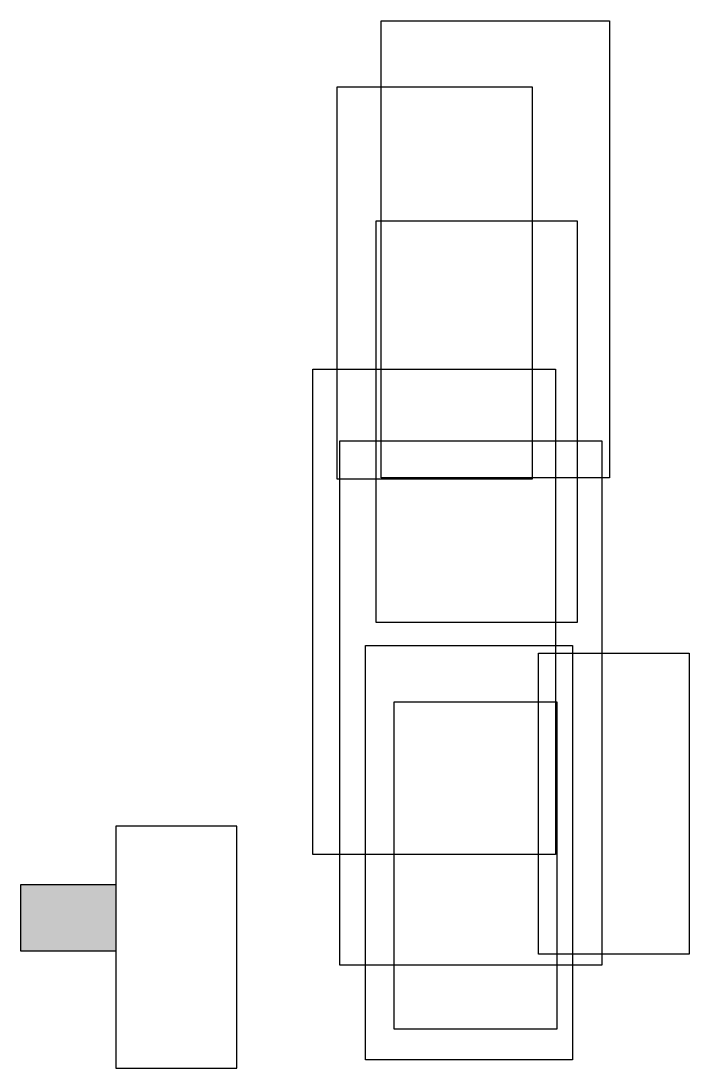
# Model space of a CAD drawing. Header units: centimetres. Extents: x 0 to 632, y -50 to 941.
import ezdxf

# ---------------------------------------------------------------- set-up
doc = ezdxf.new("R2010")
doc.units = ezdxf.units.CM
doc.layers.add('DOORZONE', color=2, linetype='Continuous')
doc.layers.add('WALL', color=7, linetype='Continuous')

msp = doc.modelspace()

# ---------------------------------------------------------------- hatches: boundary and pattern name
at = {"layer": 'WALL'}
h = msp.add_hatch(color=256, dxfattribs=at)
h.dxf.hatch_style = 1
h.paths.add_polyline_path([(0, 124.08), (89.76, 124.08), (89.76, 60.72), (0, 60.72)])

# ---------------------------------------------------------------- linework, layer by layer
at = {"layer": 'DOORZONE'}
for points in [[(340.78, 940.97), (556.85, 940.97), (556.85, 508.83), (340.78, 508.83)], [(484.22, 878.32), (298.9, 878.32), (298.9, 507.68), (484.22, 507.68)], [(336.16, 751.96), (526.24, 751.96), (526.24, 371.8), (336.16, 371.8)], [(276.32, 611.6), (506, 611.6), (506, 152.24), (276.32, 152.24)], [(301.84, 543.61), (549.77, 543.61), (549.77, 47.75), (301.84, 47.75)], [(522.06, -42.04), (326.02, -42.04), (326.02, 350.04), (522.06, 350.04)], [(632.28, 58.06), (489.92, 58.06), (489.92, 342.78), (632.28, 342.78)], [(352.88, -12.54), (507.32, -12.54), (507.32, 296.34), (352.88, 296.34)], [(89.76, -49.72), (204.16, -49.72), (204.16, 179.08), (89.76, 179.08)]]:
    msp.add_lwpolyline(points, close=True, dxfattribs=at)
at = {"layer": 'WALL'}
msp.add_lwpolyline([(0, 124.08), (89.76, 124.08), (89.76, 60.72), (0, 60.72)], close=True, dxfattribs=at)

doc.saveas('drawing.dxf')
